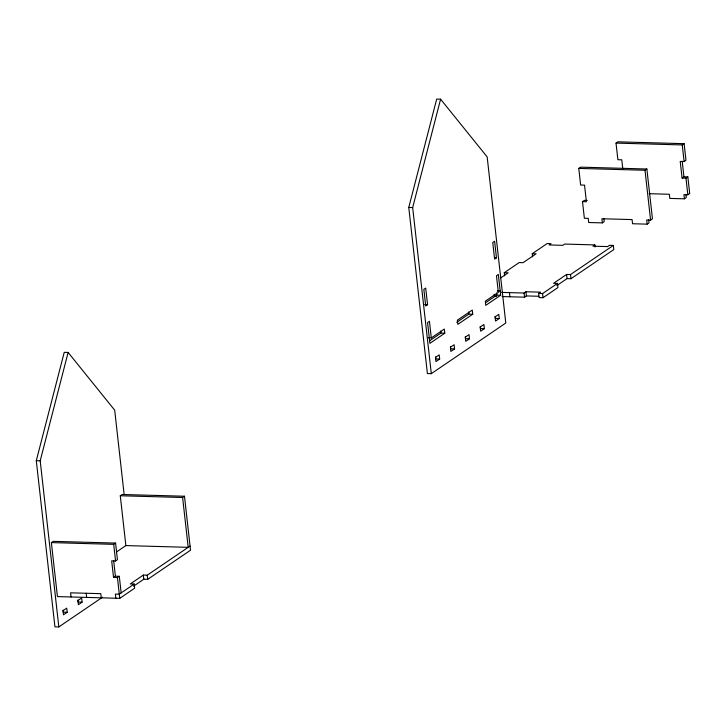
<?xml version="1.0" encoding="UTF-8"?>
<svg xmlns="http://www.w3.org/2000/svg" width="726" height="726" viewBox="0 0 726 726"><rect width="100%" height="100%" fill="white"/><g stroke="black" fill="none" stroke-linecap="round" stroke-linejoin="round"><path stroke-width="1.09" d="M102.593 597.171L58.824 626.928L54.931 626.819L36.3 460.711L64.233 352.328L68.126 352.437L114.69 410.163L124.128 494.342M58.824 626.928L40.193 460.819L68.126 352.437M408.774 207.454L436.698 99.072L440.6 99.181L487.164 156.907L505.795 323.025L431.298 373.672L427.405 373.563L408.774 207.454L412.667 207.563L440.6 99.181M582.497 201.637L586.399 201.746L584.53 185.139L580.637 185.03L578.776 168.414L580.637 167.152L646.866 169.004L652.456 218.835L650.587 220.105L646.694 219.996L647.156 224.143L632.555 223.735L632.083 219.588L601.899 218.744L602.362 222.891L588.722 222.51L588.26 218.363L584.366 218.254L582.497 201.637L584.366 200.376L587.289 200.458M622.772 168.668L621.783 159.811L617.89 159.702L616.02 143.095L617.88 141.824L684.11 143.675L685.97 160.283L684.11 161.553L680.217 161.444L682.077 178.051L685.97 178.16L687.84 176.899L689.7 193.506L687.84 194.777L683.946 194.668L684.409 198.815L669.799 198.407L669.336 194.259L649.207 193.697M190.067 546.061L147.233 575.192L143.331 575.083L130.299 583.94L134.192 584.049L134.655 588.205L119.763 598.333L57.427 596.59L51.374 542.603L53.234 541.342L115.57 543.084L117.43 559.692L115.57 560.962L111.668 560.853L113.537 577.46L117.43 577.569L119.291 576.308L121.16 592.915M116.559 551.923L125.87 545.589L120.28 495.758L122.14 494.488L184.477 496.23L190.53 550.217L147.696 579.339L143.802 579.23L133.557 586.2M427.569 304.693L425.708 305.964L423.848 289.347L425.708 288.086L427.569 304.693L424.646 304.611M496.475 257.848L494.615 259.109L492.754 242.502L494.615 241.232L496.475 257.848L494.533 257.794M578.776 168.414L644.997 170.265L646.866 169.004M616.02 143.095L682.249 144.937L684.11 143.675M504.634 275.816L504.28 272.704L519.181 262.567L523.074 262.676L536.115 253.819L532.222 253.71L532.566 256.822M532.222 253.71L547.114 243.573L551.016 243.682L549.155 244.952L562.786 245.334L564.647 244.063L594.839 244.907L595.075 246.985M500.731 277.876L508.182 272.813L504.28 272.704M51.374 542.603L113.701 544.346L115.57 543.084M120.28 495.758L182.607 497.492L184.477 496.23M431.298 337.917L444.33 329.06L444.802 333.207L429.901 343.334L427.569 322.571L429.438 321.309L431.298 337.917L428.376 337.835M602.362 222.891L604.223 221.63L603.878 218.517M429.728 340.694L440.9 333.098L444.802 333.207M456.736 322.335L468.842 314.104L472.735 314.213L472.272 310.066L457.371 320.193L457.834 324.34L472.735 314.213M485.603 302.706L496.775 295.11L500.668 295.219L498.345 274.455L496.475 275.726L498.345 292.333L485.304 301.199L485.767 305.347L500.668 295.219M682.077 178.051L683.937 176.79L687.84 176.899M501.666 292.406L524.072 293.032L525.933 291.761L540.543 292.17L538.683 293.44L539.146 297.587L543.039 297.696L557.94 287.569L557.477 283.412L553.575 283.303L566.616 274.446L570.509 274.555L613.343 245.424L613.806 249.581L570.972 278.702L567.079 278.593L556.833 285.563M594.839 244.907L592.979 246.178L607.589 246.586L609.45 245.315L613.343 245.424M450.383 347.291L454.113 344.75L454.576 348.907L450.855 351.438L450.447 346.719M502.138 296.553L524.535 297.179L526.395 295.918L538.756 296.262M113.537 577.46L115.398 576.199L119.291 576.308M67.209 612.29L63.48 614.822L63.017 610.675L66.747 608.143L67.209 612.29L63.316 612.181L63.08 610.103M82.111 602.163L78.381 604.694L77.918 600.538L81.639 598.006L82.111 602.163L78.208 602.054L77.981 599.975M439.675 359.034L435.954 361.566L435.491 357.419L439.212 354.887L439.675 359.034L435.781 358.925L435.555 356.856M469.477 338.779L465.756 341.311L465.284 337.154L469.014 334.622L469.477 338.779L465.584 338.67L465.348 336.592M484.378 328.651L480.648 331.183L480.185 327.027L483.906 324.495L484.378 328.651L480.476 328.542L480.249 326.464M499.27 318.514L495.549 321.046L495.087 316.899L498.807 314.367L499.27 318.514L495.377 318.405L495.15 316.327M538.683 293.44L542.576 293.549L557.477 283.412M647.156 224.143L649.026 222.882L648.672 219.76M684.409 198.815L686.27 197.554L685.925 194.441M134.192 584.049L119.291 594.186L115.398 594.077L115.861 598.224M497.283 290.981L500.205 291.062M496.575 296.399L494.342 296.335L494.116 294.257M450.683 348.798L454.576 348.907M36.3 460.711L40.193 460.819M125.87 545.589L188.197 547.331L182.607 497.492M682.249 144.937L684.11 161.553M685.97 178.16L687.84 194.777M682.204 161.281L683.937 176.79M644.997 170.265L650.587 220.105M570.509 274.555L570.972 278.702M566.616 274.446L567.079 278.593M542.576 293.549L543.039 297.696M525.933 291.761L526.395 295.918M524.072 293.032L524.535 297.179M509.461 292.623L509.924 296.771M496.539 293.032L496.775 295.11M468.606 312.026L468.842 314.104M440.673 331.02L440.9 333.098M412.667 207.563L431.298 373.672M147.233 575.192L147.696 579.339M143.331 575.083L143.802 579.23M113.701 544.346L115.57 560.962M117.43 577.569L119.763 598.333M113.655 560.69L115.398 576.199M101.259 597.816L100.787 593.668L70.594 592.824L71.066 596.972M86.185 593.26L86.648 597.407"/></g></svg>
